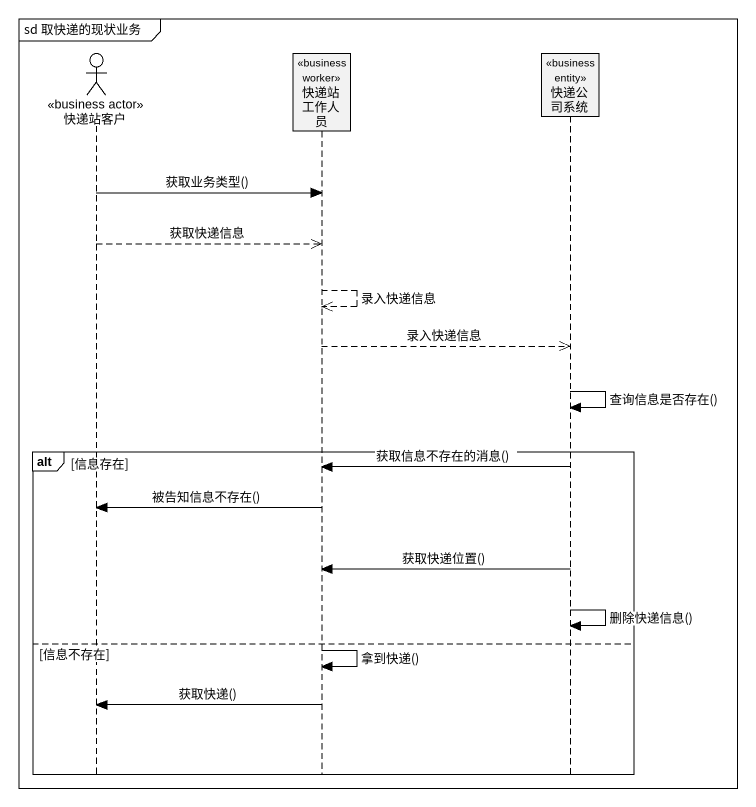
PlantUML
@startuml
mainframe sd 取快递的现状业务
hide footbox
actor 快递站客户 <<business actor>>
participant 快递站工作人员 <<business worker>>
participant 快递公司系统 <<business entity>>

快递站客户 -> 快递站工作人员 : 获取业务类型()
快递站客户 -->> 快递站工作人员 : 获取快递信息
快递站工作人员 -->> 快递站工作人员 : 录入快递信息
快递站工作人员 -->> 快递公司系统 : 录入快递信息
快递公司系统 -> 快递公司系统 : 查询信息是否存在()
alt 信息存在
  快递公司系统 -> 快递站工作人员 : 获取信息不存在的消息()
  快递站工作人员 -> 快递站客户 : 被告知信息不存在()
  快递公司系统 -> 快递站工作人员 : 获取快递位置()
  快递公司系统 -> 快递公司系统 : 删除快递信息()
else 信息不存在
  快递站工作人员 -> 快递站工作人员 : 拿到快递()
  快递站工作人员 -> 快递站客户 : 获取快递()
end
@enduml
